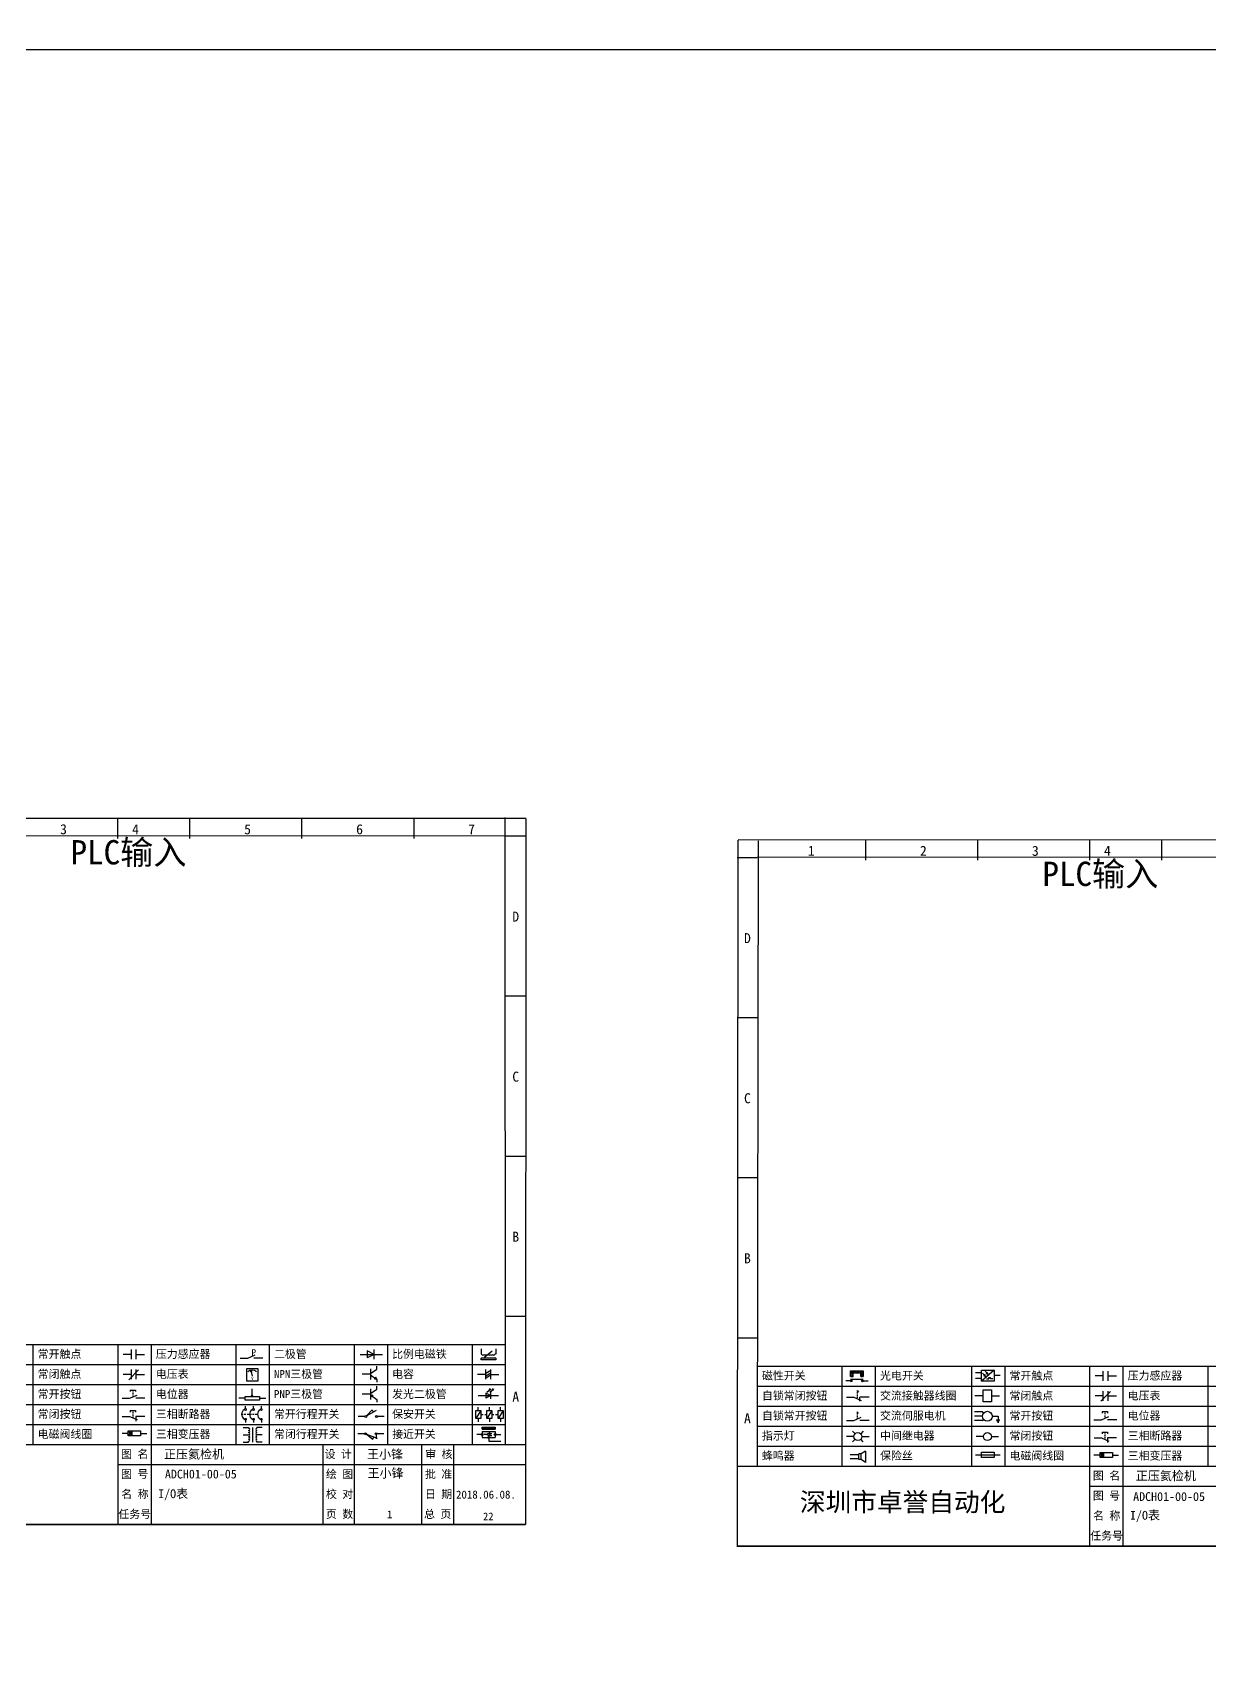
# Model space of a CAD drawing. Header units: millimetres. Extents: x 946 to 4507, y -1073 to 3239.
# Drawn here: x 1581.9 to 1934.8, y 283 to 774.3 of the extents above; entities that cross this region are included whole.
import ezdxf

# ---------------------------------------------------------------- set-up
doc = ezdxf.new("R2010")
doc.units = ezdxf.units.MM
doc.styles.get("Standard").update_dxf_attribs({"font": ''})
doc.styles.add('汉字', font='')
doc.styles.get('Standard').set_extended_font_data('SimSun')
doc.styles.get('汉字').set_extended_font_data('新宋体')

# ---------------------------------------------------------------- blocks, each defined once
blk = doc.blocks.new('常开按钮')
at = {"linetype": 'ByBlock'}
for p, q in [((-1909.9, -785.68), (-1908.56, -785.68)), ((-1909.9, -785.68), (-1909.9, -786.07)), ((-1909.23, -785.68), (-1909.23, -785.89)), ((-1909.23, -786.06), (-1909.23, -786.28)), ((-1908.56, -785.68), (-1908.56, -786.07)), ((-1911.92, -787.73), (-1910.06, -787.73)), ((-1910.06, -787.73), (-1908.18, -786.93)), ((-1909.23, -786.45), (-1909.23, -786.67)), ((-1909.23, -786.84), (-1909.23, -787.05)), ((-1909.23, -787.22), (-1909.23, -787.38)), ((-1906.25, -787.73), (-1908.52, -787.73))]:
    blk.add_line(p, q, dxfattribs=at)
blk = doc.blocks.new('常开触点')
at = {"linetype": 'ByBlock'}
for p, q in [((-1853.82, -781.77), (-1855.88, -781.77)), ((-1853.82, -782.99), (-1853.82, -780.56)), ((-1852.6, -782.99), (-1852.6, -780.56)), ((-1852.6, -781.77), (-1850.55, -781.77))]:
    blk.add_line(p, q, dxfattribs=at)
blk = doc.blocks.new('常闭触点')
at = {"linetype": 'ByBlock'}
for p, q in [((-1852.01, -785.66), (-1854.43, -788.1)), ((-1853.82, -787.99), (-1853.82, -785.56)), ((-1852.6, -787.99), (-1852.6, -785.56)), ((-1853.82, -786.77), (-1855.88, -786.77)), ((-1852.6, -786.77), (-1850.55, -786.77))]:
    blk.add_line(p, q, dxfattribs=at)
blk = doc.blocks.new('常闭按钮')
at = {"linetype": 'ByBlock'}
for p, q in [((-1856.13, -792.28), (-1854.28, -792.28)), ((-1854.28, -792.28), (-1852.4, -793.09)), ((-1854.11, -790.83), (-1852.77, -790.83)), ((-1854.11, -790.83), (-1854.11, -791.22)), ((-1853.44, -790.83), (-1853.44, -791.04)), ((-1853.44, -791.21), (-1853.44, -791.43)), ((-1853.44, -791.6), (-1853.44, -791.82)), ((-1853.44, -791.99), (-1853.44, -792.2)), ((-1853.44, -792.37), (-1853.44, -792.53)), ((-1852.77, -790.83), (-1852.77, -791.22)), ((-1850.47, -792.28), (-1852.73, -792.28)), ((-1852.73, -792.28), (-1852.73, -793.43))]:
    blk.add_line(p, q, dxfattribs=at)
blk = doc.blocks.new('电磁阀线圈')
at = {"linetype": 'ByBlock'}
for p, q in [((-1854.61, -796.54), (-1856.17, -796.54)), ((-1854.61, -795.92), (-1853.75, -797.16)), ((-1853.75, -795.92), (-1854.61, -797.16)), ((-1853.75, -795.92), (-1853.75, -797.16)), ((-1851.53, -796.54), (-1849.97, -796.54))]:
    blk.add_line(p, q, dxfattribs=at)
blk.add_lwpolyline([(-1854.61, -795.92), (-1851.53, -795.92), (-1851.53, -797.16), (-1854.61, -797.16)], close=True, dxfattribs=at)
blk = doc.blocks.new('电容')
at = {"linetype": 'ByBlock'}
for p, q in [((-1756.08, -781.77), (-1758.13, -781.77)), ((-1756.08, -782.99), (-1756.08, -780.56)), ((-1754.86, -780.79), (-1756.08, -781.55)), ((-1754.86, -781.44), (-1756.08, -782.2)), ((-1754.86, -781.99), (-1756.08, -782.75)), ((-1754.86, -782.99), (-1754.86, -780.56)), ((-1754.86, -781.77), (-1752.81, -781.77))]:
    blk.add_line(p, q, dxfattribs=at)
blk = doc.blocks.new('电压表')
at = {"linetype": 'ByBlock'}
for p, q in [((-1814.84, -780.75), (-1814.91, -781.13)), ((-1814.6, -781.05), (-1814.91, -781.13)), ((-1814.84, -780.75), (-1814.46, -782.26)), ((-1814.84, -780.75), (-1814.6, -781.05))]:
    blk.add_line(p, q, dxfattribs=at)
blk.add_lwpolyline([(-1815.84, -780.34), (-1813.07, -780.34), (-1813.07, -783.49), (-1815.84, -783.49)], close=True, dxfattribs=at)
blk.add_arc((-1814.46, -782.26), 1.56, 46.8313, 133.1687, dxfattribs=at)
at = {"linetype": 'ByBlock', "insert": (-1814.7, -782.39), "char_height": 0.75, "width": 0.6768, "attachment_point": 1}
blk.add_mtext('V', dxfattribs=at)
blk = doc.blocks.new('电位器')
at = {"linetype": 'ByBlock'}
for p, q in [((-1814.45, -787.3), (-1814.45, -785.39)), ((-1816.21, -787.75), (-1817.79, -787.75)), ((-1814.45, -787.3), (-1814.62, -786.96)), ((-1814.62, -786.96), (-1814.27, -786.96)), ((-1814.45, -787.3), (-1814.27, -786.96)), ((-1812.68, -787.75), (-1811.1, -787.75))]:
    blk.add_line(p, q, dxfattribs=at)
blk.add_lwpolyline([(-1816.21, -787.3), (-1812.68, -787.3), (-1812.68, -788.2), (-1816.21, -788.2)], close=True, dxfattribs=at)
blk = doc.blocks.new('三相断路器')
at = {"linetype": 'ByBlock'}
for p, q in [((-1816.17, -790.33), (-1816.17, -789.7)), ((-1814.17, -790.33), (-1814.17, -789.7)), ((-1812.18, -790.33), (-1812.18, -789.7)), ((-1817.14, -791.74), (-1816.72, -791.74)), ((-1816.45, -791.74), (-1816.03, -791.74)), ((-1816.17, -793.19), (-1816.17, -793.83)), ((-1815.76, -791.74), (-1815.34, -791.74)), ((-1815.07, -791.74), (-1814.65, -791.74)), ((-1814.38, -791.74), (-1813.96, -791.74)), ((-1814.17, -793.19), (-1814.17, -793.83)), ((-1813.69, -791.74), (-1813.27, -791.74)), ((-1812.18, -793.19), (-1812.18, -793.83))]:
    blk.add_line(p, q, dxfattribs=at)
for centre in [(-1816.17, -790.55), (-1816.17, -792.98), (-1814.17, -790.55), (-1814.17, -792.98), (-1812.18, -790.55), (-1812.18, -792.98)]:
    blk.add_circle(centre, 0.219, dxfattribs=at)
for centre in [(-1815.81, -791.74), (-1813.82, -791.74), (-1811.83, -791.74)]:
    blk.add_arc(centre, 1.32, 115.5791, 244.4209, dxfattribs=at)
blk = doc.blocks.new('三相变压器')
at = {"linetype": 'ByBlock'}
for p, q in [((-1816.69, -795.03), (-1815.37, -795.03)), ((-1816.69, -796.87), (-1815.37, -796.87)), ((-1815.37, -795.03), (-1815.37, -795.24)), ((-1814.34, -798.7), (-1814.34, -795.04)), ((-1812, -795.03), (-1813.32, -795.03)), ((-1813.32, -795.03), (-1813.32, -795.24)), ((-1812, -796.87), (-1813.32, -796.87)), ((-1816.69, -798.71), (-1815.37, -798.71)), ((-1815.37, -798.71), (-1815.37, -798.5)), ((-1813.32, -798.71), (-1813.32, -798.5)), ((-1812, -798.71), (-1813.32, -798.71))]:
    blk.add_line(p, q, dxfattribs=at)
for centre, start, end in [((-1815.37, -795.51), 270, 90), ((-1815.37, -796.06), 270, 90), ((-1815.37, -796.6), 270, 90), ((-1815.37, -797.14), 270, 90), ((-1815.37, -797.68), 270, 90), ((-1815.37, -798.23), 270, 90), ((-1813.32, -795.51), 90, 270), ((-1813.32, -796.06), 90, 270), ((-1813.32, -796.6), 90, 270), ((-1813.32, -797.14), 90, 270), ((-1813.32, -797.68), 90, 270), ((-1813.32, -798.23), 90, 270)]:
    blk.add_arc(centre, 0.271, start, end, dxfattribs=at)
blk = doc.blocks.new('二极管')
at = {"linetype": 'ByBlock'}
for p, q in [((-1787.52, -776.77), (-1781.92, -776.77)), ((-1783.97, -776.77), (-1785.69, -775.9)), ((-1785.69, -775.9), (-1785.69, -777.65)), ((-1783.97, -776.77), (-1785.69, -777.65)), ((-1783.97, -777.99), (-1783.97, -775.56))]:
    blk.add_line(p, q, dxfattribs=at)
blk = doc.blocks.new('NPN三极管')
at = {"linetype": 'ByBlock'}
for p, q in [((-1785.73, -781.97), (-1787.81, -781.97)), ((-1785.73, -780.61), (-1785.73, -783.32)), ((-1785.73, -781.82), (-1784.15, -780.66)), ((-1784.15, -780.66), (-1784.15, -779.98)), ((-1785.73, -782.11), (-1784.15, -783.27)), ((-1784.41, -782.73), (-1784.74, -783.18)), ((-1784.15, -783.27), (-1784.74, -783.18)), ((-1784.15, -783.27), (-1784.41, -782.73)), ((-1784.15, -783.27), (-1784.15, -783.96))]:
    blk.add_line(p, q, dxfattribs=at)
blk = doc.blocks.new('发光二极管')
at = {"linetype": 'ByBlock'}
for p, q in [((-1755.78, -785.92), (-1754.89, -785.14)), ((-1754.89, -785.14), (-1755.2, -785.22)), ((-1755.2, -785.22), (-1755.01, -785.43)), ((-1755.08, -785.92), (-1754.18, -785.14)), ((-1754.89, -785.14), (-1755.01, -785.43)), ((-1754.84, -787.63), (-1754.84, -785.92)), ((-1754.18, -785.14), (-1754.49, -785.22)), ((-1754.49, -785.22), (-1754.31, -785.43)), ((-1754.18, -785.14), (-1754.31, -785.43)), ((-1758.01, -786.77), (-1752.89, -786.77)), ((-1754.84, -786.77), (-1756.04, -786.16)), ((-1756.04, -786.16), (-1756.04, -787.39)), ((-1754.84, -786.77), (-1756.04, -787.39))]:
    blk.add_line(p, q, dxfattribs=at)
blk = doc.blocks.new('PNP三极管')
at = {"linetype": 'ByBlock'}
for p, q in [((-1784.9, -785.38), (-1784.9, -788.09)), ((-1784.9, -786.59), (-1783.32, -785.43)), ((-1783.32, -785.43), (-1783.32, -784.75)), ((-1784.9, -786.74), (-1786.98, -786.74)), ((-1784.9, -786.88), (-1783.32, -788.04)), ((-1784.9, -786.88), (-1784.31, -786.97)), ((-1784.9, -786.88), (-1784.64, -787.42)), ((-1784.31, -786.97), (-1784.64, -787.42)), ((-1783.32, -788.04), (-1783.32, -788.73))]:
    blk.add_line(p, q, dxfattribs=at)
blk = doc.blocks.new('常开行程开关')
at = {"linetype": 'ByBlock'}
for p, q in [((-1786.29, -792.3), (-1788.01, -792.3)), ((-1785.89, -792.17), (-1784.52, -790.62)), ((-1785.89, -792.17), (-1783.43, -790.72)), ((-1784.52, -790.62), (-1784.19, -791.17)), ((-1781.48, -792.3), (-1783.21, -792.3))]:
    blk.add_line(p, q, dxfattribs=at)
for centre in [(-1786.07, -792.3), (-1783.42, -792.3)]:
    blk.add_circle(centre, 0.219, dxfattribs=at)
blk = doc.blocks.new('常闭行程开关')
at = {"linetype": 'ByBlock'}
for p, q in [((-1786.34, -796.62), (-1788.07, -796.62)), ((-1785.93, -796.72), (-1783.25, -797.7)), ((-1785.93, -796.72), (-1784.3, -798)), ((-1784.3, -798), (-1784.08, -797.4)), ((-1783.48, -796.84), (-1783.48, -797.85)), ((-1781.54, -796.62), (-1783.26, -796.62))]:
    blk.add_line(p, q, dxfattribs=at)
for centre in [(-1786.12, -796.62), (-1783.48, -796.62)]:
    blk.add_circle(centre, 0.219, dxfattribs=at)
blk = doc.blocks.new('比例电磁阀')
at = {"linetype": 'ByBlock'}
for p, q in [((-1757.26, -775.38), (-1757.26, -776.71)), ((-1757.26, -776.71), (-1757.05, -776.71)), ((-1753.6, -777.73), (-1757.25, -777.73)), ((-1757.25, -778.13), (-1757.25, -777.73)), ((-1754.5, -775.98), (-1756.35, -777.44)), ((-1756.35, -777.44), (-1756.25, -777.25)), ((-1756.35, -777.44), (-1756.15, -777.38)), ((-1756.15, -777.38), (-1756.25, -777.25)), ((-1753.58, -776.71), (-1753.8, -776.71)), ((-1753.6, -777.73), (-1753.6, -778.13)), ((-1753.58, -775.38), (-1753.58, -776.71)), ((-1753.6, -778.13), (-1757.25, -778.13))]:
    blk.add_line(p, q, dxfattribs=at)
for centre in [(-1756.78, -776.71), (-1756.24, -776.71), (-1755.7, -776.71), (-1755.15, -776.71), (-1754.61, -776.71), (-1754.07, -776.71)]:
    blk.add_arc(centre, 0.271, 180, 0, dxfattribs=at)
blk = doc.blocks.new('保安开关')
at = {"linetype": 'ByBlock'}
for p, q in [((-1757.96, -790.79), (-1757.96, -789.97)), ((-1755.17, -790.79), (-1755.17, -789.97)), ((-1752.39, -790.79), (-1752.39, -789.97)), ((-1757.33, -790.79), (-1758.6, -792.81)), ((-1757.96, -792.81), (-1757.96, -793.62)), ((-1757.33, -791.8), (-1756.72, -791.8)), ((-1756.35, -791.8), (-1755.89, -791.8)), ((-1754.54, -790.79), (-1755.81, -792.81)), ((-1755.17, -792.81), (-1755.17, -793.62)), ((-1754.52, -791.8), (-1754.06, -791.8)), ((-1753.69, -791.8), (-1753.08, -791.8)), ((-1751.75, -790.79), (-1753.02, -792.81)), ((-1752.39, -792.81), (-1752.39, -793.62))]:
    blk.add_line(p, q, dxfattribs=at)
for points in [[(-1758.6, -790.79), (-1757.33, -790.79), (-1757.33, -792.81), (-1758.6, -792.81)], [(-1755.81, -790.79), (-1754.54, -790.79), (-1754.54, -792.81), (-1755.81, -792.81)], [(-1753.02, -790.79), (-1751.75, -790.79), (-1751.75, -792.81), (-1753.02, -792.81)]]:
    blk.add_lwpolyline(points, close=True, dxfattribs=at)
blk = doc.blocks.new('接近开关')
at = {"linetype": 'ByBlock'}
h = blk.add_hatch(dxfattribs=at)
h.set_pattern_fill('ANSI31', color=256, scale=0.01, style=0)
h.set_pattern_definition([(45, (-89.131516, -30.795668), (-0.0224506403, 0.0224506403), [])])
h.paths.add_polyline_path([(-1513.76, -1123.35), (-1513.76, -1122.85), (-1516.96, -1122.85), (-1516.96, -1123.35)])
for p, q in [((-1517.18, -1124.71), (-1518.36, -1124.71)), ((-1516.96, -1123.35), (-1516.96, -1122.85)), ((-1516.96, -1122.85), (-1513.76, -1122.85)), ((-1516.96, -1123.35), (-1513.76, -1123.35)), ((-1516.96, -1123.95), (-1513.76, -1123.95)), ((-1516.96, -1123.95), (-1516.96, -1125.47)), ((-1516.96, -1125.47), (-1513.76, -1125.47)), ((-1515.91, -1124.71), (-1516.45, -1124.71)), ((-1515.11, -1124.31), (-1515.91, -1124.71)), ((-1515.11, -1125.11), (-1515.91, -1124.71)), ((-1515.36, -1125.69), (-1515.36, -1126.36)), ((-1515.33, -1124.53), (-1515.17, -1124.53)), ((-1515.33, -1124.88), (-1515.17, -1124.88)), ((-1515.25, -1124.45), (-1515.25, -1124.61)), ((-1515.11, -1124.31), (-1515.11, -1125.11)), ((-1515.11, -1124.48), (-1514.58, -1124.48)), ((-1515.11, -1124.94), (-1514.58, -1124.94)), ((-1513.76, -1122.85), (-1513.76, -1123.35)), ((-1513.76, -1123.95), (-1513.76, -1125.47)), ((-1513.54, -1124.71), (-1512.36, -1124.71)), ((-1515.36, -1126.36), (-1512.36, -1126.36))]:
    blk.add_line(p, q, dxfattribs=at)
for centre in [(-1516.96, -1124.71), (-1515.36, -1125.47), (-1513.76, -1124.71)]:
    blk.add_circle(centre, 0.225, dxfattribs=at)
blk = doc.blocks.new('压力感应器')
at = {"linetype": 'ByBlock'}
for p, q in [((-1817.44, -777.73), (-1815.59, -777.73)), ((-1815.59, -777.73), (-1813.71, -776.93)), ((-1811.78, -777.73), (-1814.05, -777.73))]:
    blk.add_line(p, q, dxfattribs=at)
at = {"linetype": 'ByBlock', "insert": (-1814.65, -775.48), "char_height": 1.68, "width": 1.2242, "attachment_point": 1}
blk.add_mtext('{\\fNSimSun|b0|i0|c134|p49;P}', dxfattribs=at)
blk = doc.blocks.new('磁性开关')
at = {"linetype": 'ByBlock'}
h = blk.add_hatch(dxfattribs=at)
h.set_pattern_fill('ANSI31', color=256, scale=0.1, style=0)
h.paths.add_polyline_path([(-1907.69, -775.29), (-1910.88, -775.29), (-1910.88, -776.69), (-1910.25, -776.69), (-1910.25, -775.79), (-1908.31, -775.79), (-1908.31, -776.69), (-1907.69, -776.69)])
for p, q in [((-1910.91, -777.81), (-1912.09, -777.81)), ((-1910.88, -776.69), (-1910.88, -775.29)), ((-1910.88, -775.29), (-1907.69, -775.29)), ((-1910.88, -776.69), (-1910.25, -776.69)), ((-1910.88, -777.39), (-1907.69, -777.39)), ((-1910.25, -776.69), (-1910.25, -775.79)), ((-1910.25, -775.79), (-1908.31, -775.79)), ((-1908.31, -776.69), (-1908.31, -775.79)), ((-1908.31, -776.69), (-1907.69, -776.69)), ((-1907.69, -775.29), (-1907.69, -776.69)), ((-1907.66, -777.81), (-1906.48, -777.81))]:
    blk.add_line(p, q, dxfattribs=at)
for centre in [(-1910.68, -777.81), (-1907.88, -777.81)]:
    blk.add_circle(centre, 0.225, dxfattribs=at)
blk = doc.blocks.new('*U198')
at = {"linetype": 'ByBlock'}
for p, q in [((-1909.23, -780.45), (-1909.23, -780.67)), ((-1909.23, -780.45), (-1908.92, -780.84)), ((-1909.23, -780.84), (-1909.23, -781.05)), ((-1909.23, -781.23), (-1909.23, -781.44)), ((-1909.23, -781.61), (-1909.23, -781.83)), ((-1911.92, -782.07), (-1910.06, -782.07)), ((-1910.06, -782.07), (-1908.18, -782.88)), ((-1909.23, -782), (-1909.23, -782.21)), ((-1909.23, -782.38), (-1909.23, -782.43)), ((-1908.52, -783.07), (-1908.52, -782.07)), ((-1906.25, -782.07), (-1908.52, -782.07))]:
    blk.add_line(p, q, dxfattribs=at)
blk = doc.blocks.new('*U199')
at = {"linetype": 'ByBlock'}
for p, q in [((-1911.92, -792.89), (-1910.06, -792.89)), ((-1910.06, -792.89), (-1908.18, -792.08)), ((-1908.88, -791.17), (-1909.23, -790.71)), ((-1909.23, -790.71), (-1909.23, -790.92)), ((-1909.23, -791.09), (-1909.23, -791.31)), ((-1909.23, -791.48), (-1909.23, -791.69)), ((-1909.23, -791.86), (-1909.23, -792.08)), ((-1909.23, -792.25), (-1909.23, -792.47)), ((-1906.25, -792.89), (-1908.52, -792.89))]:
    blk.add_line(p, q, dxfattribs=at)
blk = doc.blocks.new('蜂鸣器')
at = {"linetype": 'ByBlock'}
for p, q in [((-1908.8, -796.48), (-1911.01, -796.48)), ((-1908.8, -797.46), (-1911.01, -797.46)), ((-1908.25, -796.26), (-1908.8, -796.26)), ((-1908.8, -797.68), (-1908.8, -796.26)), ((-1908.25, -797.68), (-1908.8, -797.68)), ((-1907.17, -795.53), (-1908.25, -796.26)), ((-1908.25, -797.68), (-1908.25, -796.26)), ((-1907.17, -798.41), (-1908.25, -797.68)), ((-1907.17, -795.53), (-1907.17, -798.41))]:
    blk.add_line(p, q, dxfattribs=at)
blk = doc.blocks.new('光电开关')
at = {"linetype": 'ByBlock'}
h = blk.add_hatch(dxfattribs=at)
h.set_pattern_fill('ANSI31', color=256, scale=0.01, style=0)
h.set_pattern_definition([(45, (0.172267, 0), (-0.0224506403, 0.0224506403), [])])
h.paths.add_polyline_path([(-1882.44, -776.34), (-1882.5, -775.91), (-1882.68, -776.07)])
h.paths.add_polyline_path([(-1882.44, -776.34), (-1882.68, -776.07), (-1882.86, -776.23)])
h.paths.add_polyline_path([(-1883.11, -776.45), (-1883.29, -776.61), (-1883.05, -776.88)])
h.paths.add_polyline_path([(-1883.29, -776.61), (-1883.47, -776.77), (-1883.05, -776.88)])
for p, q in [((-1884.01, -775.96), (-1885.56, -775.96)), ((-1884.01, -777.39), (-1885.56, -777.39)), ((-1880.91, -775.3), (-1884.01, -778.05)), ((-1883.75, -776.09), (-1883.05, -776.88)), ((-1883.11, -776.45), (-1883.47, -776.77)), ((-1883.05, -776.88), (-1883.47, -776.77)), ((-1883.14, -775.55), (-1882.44, -776.34)), ((-1883.05, -776.88), (-1883.11, -776.45)), ((-1882.5, -775.91), (-1882.86, -776.23)), ((-1882.44, -776.34), (-1882.86, -776.23)), ((-1882.78, -777.47), (-1882.23, -777.47)), ((-1882.44, -776.34), (-1882.5, -775.91)), ((-1882.23, -777.47), (-1882.23, -777.14)), ((-1882.23, -777.14), (-1881.78, -777.14)), ((-1881.78, -777.47), (-1881.78, -777.14)), ((-1881.23, -777.47), (-1881.78, -777.47)), ((-1879.37, -776.67), (-1880.91, -776.67))]:
    blk.add_line(p, q, dxfattribs=at)
blk.add_lwpolyline([(-1884.01, -775.3), (-1880.91, -775.3), (-1880.91, -778.05), (-1884.01, -778.05)], close=True, dxfattribs=at)
blk = doc.blocks.new('交流接触器线圈')
at = {"linetype": 'ByBlock'}
for p, q in [((-1880.82, -781.77), (-1882.87, -781.77)), ((-1878.72, -781.77), (-1876.67, -781.77))]:
    blk.add_line(p, q, dxfattribs=at)
blk.add_lwpolyline([(-1880.82, -780.28), (-1878.72, -780.28), (-1878.72, -783.26), (-1880.82, -783.26)], close=True, dxfattribs=at)
blk = doc.blocks.new('交流伺服电机')
at = {"linetype": 'ByBlock'}
for p, q in [((-1880.97, -785.75), (-1882.94, -785.75)), ((-1880.97, -785.75), (-1880.65, -786.03)), ((-1880.97, -786.85), (-1882.94, -786.85)), ((-1880.97, -787.94), (-1882.94, -787.94)), ((-1880.97, -787.94), (-1880.65, -787.67)), ((-1878.49, -786.85), (-1877.07, -786.85)), ((-1877.54, -787.72), (-1876.59, -787.72)), ((-1877.38, -788.01), (-1876.75, -788.01)), ((-1877.23, -788.29), (-1876.9, -788.29)), ((-1877.07, -786.85), (-1877.07, -787.72))]:
    blk.add_line(p, q, dxfattribs=at)
blk.add_circle((-1879.73, -786.85), 1.24, dxfattribs=at)
blk = doc.blocks.new('中间继电器')
at = {"linetype": 'ByBlock'}
for p, q in [((-1880.72, -791.92), (-1882.54, -791.92)), ((-1878.74, -791.92), (-1876.92, -791.92))]:
    blk.add_line(p, q, dxfattribs=at)
blk.add_circle((-1879.73, -791.92), 0.992, dxfattribs=at)
blk = doc.blocks.new('保险丝')
at = {"linetype": 'ByBlock'}
blk.add_line((-1882.72, -796.49), (-1876.55, -796.49), dxfattribs=at)
blk.add_lwpolyline([(-1881.2, -795.86), (-1878.06, -795.86), (-1878.06, -797.12), (-1881.2, -797.12)], close=True, dxfattribs=at)
blk = doc.blocks.new('指示灯')
at = {"linetype": 'ByBlock'}
for p, q in [((-1854.25, -776.92), (-1856.06, -776.92)), ((-1854.62, -775.59), (-1853.97, -776.23)), ((-1854.62, -778.25), (-1853.97, -777.61)), ((-1851.9, -775.59), (-1852.54, -776.23)), ((-1851.9, -778.25), (-1852.54, -777.61)), ((-1852.26, -776.92), (-1850.45, -776.92))]:
    blk.add_line(p, q, dxfattribs=at)
blk.add_circle((-1853.26, -776.92), 0.992, dxfattribs=at)

msp = doc.modelspace()

# ---------------------------------------------------------------- linework, layer by layer
at = {"linetype": 'ByBlock'}
for p, q in [((1729.894, 538.693), (1501.992, 538.746)), ((1729.812, 538.529), (1729.735, 326.986)), ((1728.732, 533.443), (1507.827, 533.573)), ((1793.415, 532.244), (1793.227, 320.516)), ((2021.387, 532.224), (1793.484, 532.277)), ((1799.475, 532.022), (1799.227, 344.516)), ((2020.224, 526.973), (1799.319, 527.104)), ((1729.735, 326.986), (1501.647, 326.945)), ((1501.647, 326.945), (1729.735, 326.986)), ((2021.227, 320.516), (1793.14, 320.475)), ((1793.14, 320.475), (2021.227, 320.516))]:
    msp.add_line(p, q, dxfattribs=at)
at = {"color": 0, "lineweight": -2}
msp.add_lwpolyline([(945.997, 769.276), (4506.512, 769.276), (4506.512, -1073.067), (945.997, -1073.067)], close=True, dxfattribs=at)
at = {"linetype": 'ByBlock'}
for points in [[(1607.494, 532.693), (1607.494, 538.693)], [(1629.094, 532.693), (1629.094, 538.693)], [(1662.694, 532.693), (1662.694, 538.693)], [(1696.294, 532.693), (1696.294, 538.693)], [(1723.735, 350.986), (1723.65, 538.961)], [(1729.735, 533.386), (1723.735, 533.386)], [(1831.787, 526.224), (1831.787, 532.224)], [(1865.387, 526.224), (1865.387, 532.224)], [(1898.987, 526.224), (1898.987, 532.224)], [(1920.587, 526.224), (1920.587, 532.224)], [(1799.227, 526.916), (1793.227, 526.916)], [(1729.735, 485.386), (1723.735, 485.386)], [(1799.227, 478.916), (1793.227, 478.916)], [(1729.735, 437.386), (1723.735, 437.386)], [(1799.227, 430.916), (1793.227, 430.916)], [(1729.735, 389.386), (1723.735, 389.386)], [(1507.735, 380.986), (1723.735, 380.986)], [(1582.007, 380.986), (1582.007, 350.986)], [(1607.44, 380.986), (1607.44, 326.986)], [(1617.439, 380.986), (1617.439, 326.986)], [(1642.872, 380.986), (1642.872, 350.986)], [(1652.871, 380.986), (1652.871, 350.986)], [(1678.304, 380.986), (1678.304, 350.986)], [(1688.303, 380.986), (1688.303, 350.986)], [(1713.736, 380.986), (1713.736, 350.986)], [(1799.227, 382.916), (1793.227, 382.916)], [(1507.735, 374.986), (1723.735, 374.986)], [(1799.227, 374.516), (2015.227, 374.516)], [(1824.66, 374.516), (1824.66, 344.516)], [(1834.659, 374.516), (1834.659, 344.516)], [(1863.5, 374.516), (1863.5, 344.516)], [(1873.499, 374.516), (1873.499, 344.516)], [(1898.932, 374.516), (1898.932, 320.516)], [(1908.931, 374.516), (1908.931, 320.516)], [(1934.364, 374.516), (1934.364, 344.516)], [(1507.735, 368.986), (1723.735, 368.986)], [(1799.227, 368.516), (2015.227, 368.516)], [(1507.735, 362.986), (1723.735, 362.986)], [(1799.227, 362.516), (2015.227, 362.516)], [(1507.735, 356.986), (1723.735, 356.986)], [(1799.227, 356.516), (2015.227, 356.516)], [(1501.735, 350.986), (1729.735, 350.986)], [(1668.932, 350.986), (1668.932, 326.986)], [(1678.304, 350.986), (1678.304, 326.986)], [(1698.535, 350.986), (1698.535, 326.986)], [(1708.135, 350.986), (1708.135, 326.986)], [(1799.227, 350.516), (2015.227, 350.516)], [(1607.44, 344.986), (1729.735, 344.986)], [(1793.227, 344.516), (2021.227, 344.516)], [(1898.932, 338.516), (2021.227, 338.516)]]:
    msp.add_lwpolyline(points, dxfattribs=at)

# ---------------------------------------------------------------- block references
at = {"linetype": 'ByBlock', "xscale": 1.2, "yscale": 1.2, "zscale": 1.2}
for name, p in [('常开触点', (3836.117, 1316.144)), ('压力感应器', (3825.123, 1310.144)), ('二极管', (3825.123, 1310.144)), ('比例电磁阀', (3825.123, 1310.144)), ('常闭触点', (3836.117, 1316.144)), ('电压表', (3825.123, 1310.144)), ('NPN三极管', (3826.114, 1310.419)), ('电容', (3825.123, 1310.144)), ('磁性开关', (4120.28, 1303.425)), ('光电开关', (4127.352, 1303.674)), ('光电开关', (4127.352, 1303.674)), ('常开触点', (4127.609, 1309.674)), ('常开按钮', (3903.06, 1310.144)), ('电位器', (3825.123, 1310.144)), ('PNP三极管', (3825.123, 1310.144)), ('发光二极管', (3825.123, 1309.797)), ('*U198', (4120.28, 1303.674)), ('交流接触器线圈', (4123.945, 1303.674)), ('常闭触点', (4127.609, 1309.674)), ('常闭按钮', (3836.117, 1310.144)), ('三相断路器', (3825.123, 1310.144)), ('常开行程开关', (3825.123, 1310.144)), ('保安开关', (3825.123, 1310.144)), ('*U199', (4120.28, 1309.674)), ('交流伺服电机', (4123.945, 1303.674)), ('常开按钮', (4194.552, 1303.674)), ('电磁阀线圈', (3836.117, 1310.144)), ('三相变压器', (3825.123, 1310.144)), ('常闭行程开关', (3825.123, 1310.144)), ('接近开关', (3537.124, 1703.644)), ('指示灯', (4053.337, 1285.674)), ('中间继电器', (4123.945, 1303.674)), ('常闭按钮', (4127.609, 1303.674)), ('蜂鸣器', (4120.28, 1303.674)), ('保险丝', (4123.945, 1303.674)), ('电磁阀线圈', (4127.609, 1303.674))]:
    msp.add_blockref(name, p, dxfattribs=at)

# ---------------------------------------------------------------- texts
at = {"linetype": 'ByBlock', "char_height": 3, "attachment_point": 1}
for s, insert, width in [('{\\fKaiTi_GB2312|b0|i0|c134|p0;3}', (1590.147, 536.979), 14.10204), ('{\\fKaiTi_GB2312|b0|i0|c134|p0;4}', (1611.747, 536.979), 14.10204), ('{\\fKaiTi_GB2312|b0|i0|c134|p0;5}', (1645.347, 536.979), 14.10204), ('{\\fKaiTi_GB2312|b0|i0|c134|p0;6}', (1678.947, 536.979), 14.10204), ('{\\fKaiTi_GB2312|b0|i0|c134|p0;7}', (1712.547, 536.979), 14.10204), ('{\\fKaiTi_GB2312|b0|i0|c134|p0;1}', (1814.439, 530.509), 14.10204), ('{\\fKaiTi_GB2312|b0|i0|c134|p0;2}', (1848.039, 530.509), 14.10204), ('{\\fKaiTi_GB2312|b0|i0|c134|p0;3}', (1881.639, 530.509), 14.10204), ('{\\fKaiTi_GB2312|b0|i0|c134|p0;4}', (1903.239, 530.509), 14.10204), ('{\\fKaiTi_GB2312|b0|i0|c134|p0;D}', (1725.784, 510.791), 6), ('{\\fKaiTi_GB2312|b0|i0|c134|p0;D}', (1795.276, 504.321), 6), ('{\\fKaiTi_GB2312|b0|i0|c134|p0;C}', (1725.784, 462.791), 6), ('{\\fKaiTi_GB2312|b0|i0|c134|p0;C}', (1795.276, 456.321), 6), ('{\\fKaiTi_GB2312|b0|i0|c134|p0;B}', (1725.784, 414.791), 6), ('{\\fKaiTi_GB2312|b0|i0|c134|p0;B}', (1795.276, 408.321), 6), ('{\\fKaiTi_GB2312|b0|i0|c134|p0;A}', (1725.784, 366.791), 6), ('{\\fKaiTi_GB2312|b0|i0|c134|p0;A}', (1795.276, 360.321), 6)]:
    msp.add_mtext(s, dxfattribs=dict(at, insert=insert, width=width))
at = {"attachment_point": 1}
for s, insert, char_height, width in [('{\\fKaiTi_GB2312|b0|i0|c134|p49;\\C7;PLC\\fSimSun|b0|i0|c134|p2;输入}', (1593.277, 532.219), 7.29, 863.80175), ('{\\fKaiTi_GB2312|b0|i0|c134|p49;\\C7;PLC\\fSimSun|b0|i0|c134|p2;输入}', (1884.769, 525.749), 7.29, 863.80175), ('王小锋', (1682.209, 349.373), 2.64, 90.38124), ('王小锋', (1682.362, 343.71), 2.64, 90.38124), ('{\\fKaiTi_GB2312|b0|i0|c134|p49;I/O表}', (1619.556, 337.539), 2.64, 90.38124), ('{\\fKaiTi_GB2312|b0|i0|c134|p49;2018.06.08.}', (1708.888, 337.172), 2.4, 72.30504), ('{\\fKaiTi_GB2312|b0|i0|c134|p49;1}', (1688.238, 331.181), 2.304, 3.61622), ('{\\fKaiTi_GB2312|b0|i0|c134|p49;22}', (1717.006, 330.578), 2.304, 90.38124), ('{\\fKaiTi_GB2312|b0|i0|c134|p49;I/O表}', (1911.048, 331.07), 2.64, 90.38124)]:
    msp.add_mtext(s, dxfattribs=dict(at, insert=insert, char_height=char_height, width=width))
at = {"char_height": 2.4, "attachment_point": 1, "style": '汉字'}
for s, insert in [('{\\fKaiTi_GB2312|b0|i0|c134|p49;常开触点}', (1583.43, 379.309)), ('{\\fKaiTi_GB2312|b0|i0|c134|p49;压力感应器}', (1618.862, 379.309)), ('{\\fKaiTi_GB2312|b0|i0|c134|p49;二极管}', (1654.294, 379.309)), ('{\\fKaiTi_GB2312|b0|i0|c134|p49;比例电磁铁}', (1689.727, 379.309)), ('{\\fKaiTi_GB2312|b0|i0|c134|p49;常闭触点}', (1583.43, 373.309)), ('{\\fKaiTi_GB2312|b0|i0|c134|p49;电压表}', (1618.862, 373.309)), ('{\\fKaiTi_GB2312|b0|i0|c134|p49;NPN三极管}', (1654.294, 373.309)), ('{\\fKaiTi_GB2312|b0|i0|c134|p49;电容}', (1689.727, 373.309)), ('{\\fKaiTi_GB2312|b0|i0|c134|p49;磁性开关}', (1800.651, 372.839)), ('{\\fKaiTi_GB2312|b0|i0|c134|p49;光电开关}', (1836.083, 372.839)), ('{\\fKaiTi_GB2312|b0|i0|c134|p49;常开触点}', (1874.923, 372.839)), ('{\\fKaiTi_GB2312|b0|i0|c134|p49;压力感应器}', (1910.355, 372.839)), ('{\\fKaiTi_GB2312|b0|i0|c134|p49;常开按钮}', (1583.43, 367.309)), ('{\\fKaiTi_GB2312|b0|i0|c134|p49;电位器}', (1618.862, 367.309)), ('{\\fKaiTi_GB2312|b0|i0|c134|p49;PNP三极管}', (1654.294, 367.309)), ('{\\fKaiTi_GB2312|b0|i0|c134|p49;发光二极管}', (1689.727, 367.309)), ('{\\fKaiTi_GB2312|b0|i0|c134|p49;自锁常闭按钮}', (1800.651, 366.839)), ('{\\fKaiTi_GB2312|b0|i0|c134|p49;交流接触器线圈}', (1836.083, 366.839)), ('{\\fKaiTi_GB2312|b0|i0|c134|p49;常闭触点}', (1874.923, 366.839)), ('{\\fKaiTi_GB2312|b0|i0|c134|p49;电压表}', (1910.355, 366.839)), ('{\\fKaiTi_GB2312|b0|i0|c134|p49;常闭按钮}', (1583.43, 361.309)), ('{\\fKaiTi_GB2312|b0|i0|c134|p49;三相断路器}', (1618.862, 361.309)), ('{\\fKaiTi_GB2312|b0|i0|c134|p49;常开行程开关}', (1654.294, 361.309)), ('{\\fKaiTi_GB2312|b0|i0|c134|p49;保安开关}', (1689.727, 361.309)), ('{\\fKaiTi_GB2312|b0|i0|c134|p49;自锁常开按钮}', (1800.651, 360.839)), ('{\\fKaiTi_GB2312|b0|i0|c134|p49;交流伺服电机}', (1836.083, 360.839)), ('{\\fKaiTi_GB2312|b0|i0|c134|p49;常开按钮}', (1874.923, 360.839)), ('{\\fKaiTi_GB2312|b0|i0|c134|p49;电位器}', (1910.355, 360.839)), ('{\\fKaiTi_GB2312|b0|i0|c134|p49;电磁阀线圈}', (1583.43, 355.309)), ('{\\fKaiTi_GB2312|b0|i0|c134|p49;三相变压器}', (1618.862, 355.309)), ('{\\fKaiTi_GB2312|b0|i0|c134|p49;常闭行程开关}', (1654.294, 355.309)), ('{\\fKaiTi_GB2312|b0|i0|c134|p49;接近开关}', (1689.727, 355.309)), ('{\\fKaiTi_GB2312|b0|i0|c134|p49;指示灯}', (1800.651, 354.839)), ('{\\fKaiTi_GB2312|b0|i0|c134|p49;中间继电器}', (1836.083, 354.839)), ('{\\fKaiTi_GB2312|b0|i0|c134|p49;常闭按钮}', (1874.923, 354.839)), ('{\\fKaiTi_GB2312|b0|i0|c134|p49;三相断路器}', (1910.355, 354.839)), ('{\\fKaiTi_GB2312|b0|i0|c134|p0;图 名}', (1608.428, 349.309)), ('{\\fKaiTi_GB2312|b0|i0|c134|p0;设 计}', (1669.488, 349.309)), ('{\\fKaiTi_GB2312|b0|i0|c134|p0;审 核}', (1699.666, 349.309)), ('{\\fKaiTi_GB2312|b0|i0|c134|p49;蜂鸣器}', (1800.651, 348.839)), ('{\\fKaiTi_GB2312|b0|i0|c134|p49;保险丝}', (1836.083, 348.839)), ('{\\fKaiTi_GB2312|b0|i0|c134|p49;电磁阀线圈}', (1874.923, 348.839)), ('{\\fKaiTi_GB2312|b0|i0|c134|p49;三相变压器}', (1910.355, 348.839)), ('{\\fKaiTi_GB2312|b0|i0|c134|p0;图 号}', (1608.428, 343.309)), ('{\\fKaiTi_GB2312|b0|i0|c134|p0;绘 图}', (1669.882, 343.309)), ('{\\fKaiTi_GB2312|b0|i0|c134|p0;批 准}', (1699.582, 343.309)), ('{\\fKaiTi_GB2312|b0|i0|c134|p0;图 名}', (1899.921, 342.839)), ('{\\fKaiTi_GB2312|b0|i0|c134|p0;名 称}', (1608.49, 337.309)), ('{\\fKaiTi_GB2312|b0|i0|c134|p0;校 对}', (1669.882, 337.309)), ('{\\fKaiTi_GB2312|b0|i0|c134|p0;日 期}', (1699.582, 337.309)), ('{\\fKaiTi_GB2312|b0|i0|c134|p0;图 号}', (1899.921, 336.839)), ('{\\fKaiTi_GB2312|b0|i0|c134|p0;任务号}', (1607.625, 331.309)), ('{\\fKaiTi_GB2312|b0|i0|c134|p0;页 数}', (1669.882, 331.309)), ('{\\fKaiTi_GB2312|b0|i0|c134|p0;总 页}', (1699.308, 331.309)), ('{\\fKaiTi_GB2312|b0|i0|c134|p0;名 称}', (1899.982, 330.839)), ('{\\fKaiTi_GB2312|b0|i0|c134|p0;任务号}', (1899.117, 324.839))]:
    msp.add_mtext(s, dxfattribs=dict(at, insert=insert))
at = {"char_height": 2.64, "width": 90.38124, "attachment_point": 1, "style": '汉字'}
for s, insert in [('正压氦检机', (1621.312, 349.392)), ('{\\fKaiTi_GB2312|b0|i0|c134|p49;ADCH01-00-05}', (1621.584, 343.45)), ('正压氦检机', (1912.805, 342.922)), ('{\\fKaiTi_GB2312|b0|i0|c134|p49;ADCH01-00-05}', (1911.993, 336.694))]:
    msp.add_mtext(s, dxfattribs=dict(at, insert=insert))
at = {"color": 0, "lineweight": -2, "insert": (1812.039, 336.561), "char_height": 5.6477, "width": 115.3366, "attachment_point": 1}
msp.add_mtext('深圳市卓誉自动化', dxfattribs=at)

doc.saveas('drawing.dxf')
